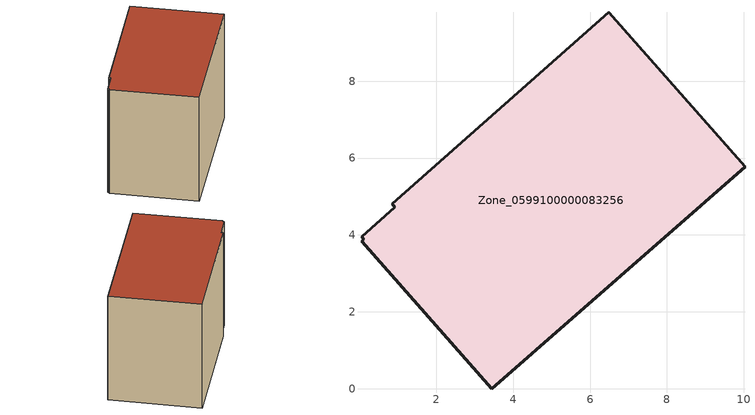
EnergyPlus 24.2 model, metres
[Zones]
Zone_0599100000083256
 floor ground (C_G): 3.44,0 0.05,3.84 0.12,3.89 0.06,3.96 0.92,4.72 0.85,4.81 6.49,9.79 10.03,5.77 z0
 wall outside (C_F): 10.03,5.77 6.49,9.79 0.85,4.81 0.92,4.72 0.06,3.96 0.12,3.89 0.05,3.84 3.44,0 10.03,5.77 z0:6.9
 roof outside (C_R): 0.05,3.84 3.44,0 10.03,5.77 6.49,9.79 0.85,4.81 0.92,4.72 0.06,3.96 0.12,3.89 z6.9
[BUILDING]
Pand.0599100000083256: North Axis=0; Terrain=City; Loads Convergence Tolerance Value=0.04; Temperature Convergence Tolerance Value=0.4; Solar Distribution=FullExterior; Maximum Number of Warmup Days=25; Minimum Number of Warmup Days=1
[Site:Location]
Rotterdam.The.Hague.AP_ZH_NLD Design_Conditions: Latitude=51.96; Longitude=4.45; Time Zone=1; Elevation=-4.5
[SITE:GROUNDTEMPERATURE:BUILDINGSURFACE]
18, 18, 18, 18, 18, 18, 18, 18, 18, 18, 18, 18
[MATERIAL] Thermal Absorptance=0.9; Solar Absorptance=0.7; Visible Absorptance=0.7
Name | Roughness | Thickness | Conductivity | Density | Specific Heat
G.TC.1946 | MediumSmooth | 0.15 | 1 | 540 | 1210
F.TC.1946 | Rough | 0.3 | 0.857143 | 1920 | 840
R.TC.1946 | MediumRough | 0.2 | 0.909091 | 1500 | 1000
[CONSTRUCTION]
C_G: G.TC.1946
C_F: F.TC.1946
C_R: R.TC.1946
[ZONE]
Zone_0599100000083256: Type=1; Multiplier=1; Ceiling Height=Autocalculate; Volume=Autocalculate; Floor Area=autocalculate; Part of Total Floor Area=Yes
[ZONEINFILTRATION:DESIGNFLOWRATE]
Infil_Zone_0599100000083256: Zone or ZoneList or Space or SpaceList=Zone_0599100000083256; Schedule=AlwaysOn; Design Flow Rate Calculation Method=Flow/Area; Flow Rate per Floor Area=0.003; Constant Term Coefficient=1; Temperature Term Coefficient=0; Velocity Term Coefficient=0; Velocity Squared Term Coefficient=0
[HVACTEMPLATE:ZONE:IDEALLOADSAIRSYSTEM]
Zone_0599100000083256: Maximum Heating Supply Air Temperature=50; Minimum Cooling Supply Air Temperature=13; Maximum Heating Supply Air Humidity Ratio=0.0156; Minimum Cooling Supply Air Humidity Ratio=0.0077; Heating Limit=NoLimit; Cooling Limit=NoLimit; Dehumidification Control Type=ConstantSensibleHeatRatio; Cooling Sensible Heat Ratio=0.7; Dehumidification Setpoint=60; Humidification Control Type=None; Humidification Setpoint=30; Outdoor Air Method=None; Outdoor Air Flow Rate per Person=0.00944; Outdoor Air Flow Rate per Zone Floor Area=0; Outdoor Air Flow Rate per Zone=0; Demand Controlled Ventilation Type=None; Outdoor Air Economizer Type=NoEconomizer; Heat Recovery Type=None; Sensible Heat Recovery Effectiveness=0.7; Latent Heat Recovery Effectiveness=0.65
[ZONECONTROL:THERMOSTAT]
ThermostatControl_Zone_0599100000083256: Zone or ZoneList=Zone_0599100000083256; Control Type Schedule=DualSetpointControlType; Control 1=Thermostat_Zone_0599100000083256; Temperature Difference Between Cutout And Setpoint=0
[THERMOSTATSETPOINT:DUALSETPOINT]
Thermostat_Zone_0599100000083256: Heating Setpoint Temperature Schedule=HeatingSetpoint_Zone_0599100000083256; Cooling Setpoint Temperature Schedule=CoolingSetpoint_Zone_0599100000083256
[SCHEDULE:COMPACT]
HeatingSetpoint_Zone_0599100000083256: Through: 12/31, For: AllDays, Until: 24:00, 21
CoolingSetpoint_Zone_0599100000083256: Through: 12/31, For: AllDays, Until: 24:00, 24
DualSetpointControlType: Through: 12/31, For: AllDays, Until: 24:00, 4
AlwaysOn: Through: 12/31, For: AllDays, Until: 24:00, 1
